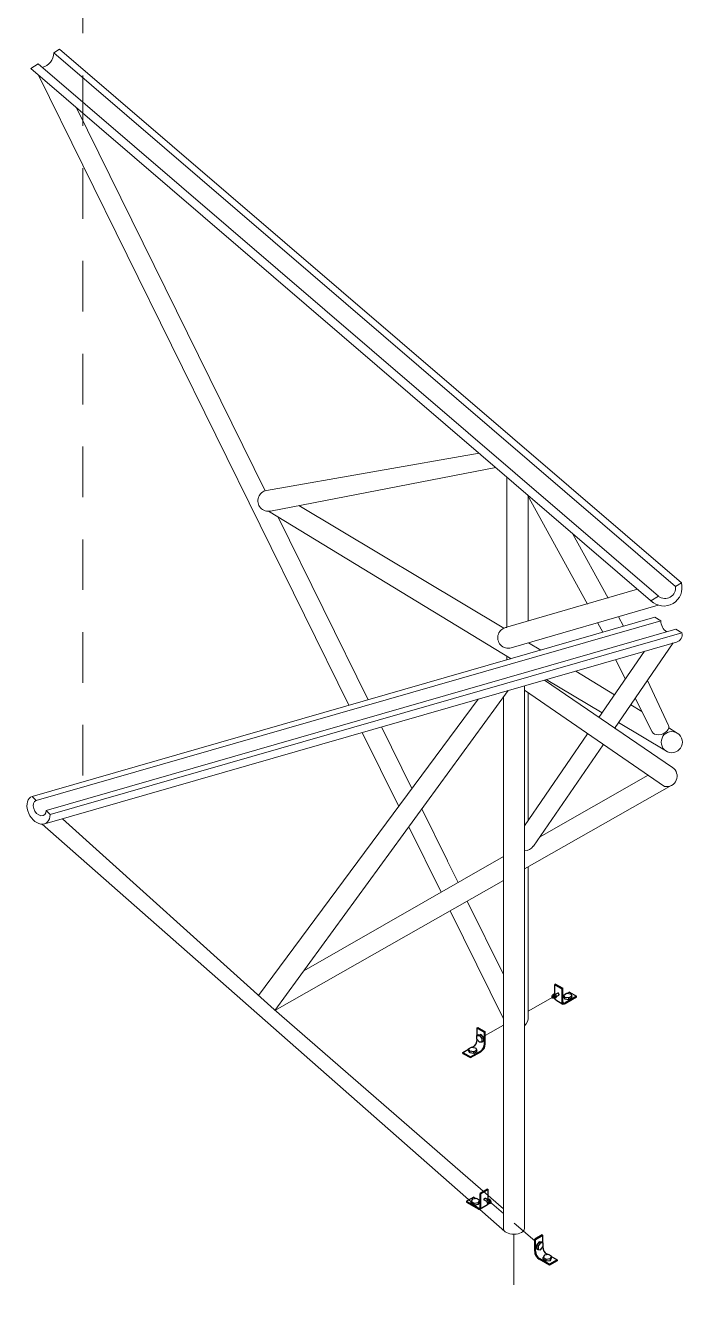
# Model space of a CAD drawing. Header units: millimetres. Extents: x 3.1 to 23.9, y 2.6 to 13.
# Drawn here: x 20.501 to 22.058, y 7.098 to 10.136 of the extents above; entities that cross this region are included whole.
import ezdxf

# ---------------------------------------------------------------- set-up
doc = ezdxf.new("R2010")
doc.units = ezdxf.units.MM
doc.linetypes.add('ACAD_ISO02W100', pattern=[15, 12, -3])
doc.layers.add('0.2', color=6, linetype='Continuous', lineweight=15)
doc.layers.add('0.3', color=4, linetype='Continuous', lineweight=20)

msp = doc.modelspace()

# ---------------------------------------------------------------- linework, layer by layer
at = {"layer": '0.2', "linetype": 'ACAD_ISO02W100', "ltscale": 0.01}
for p, q in [((20.637, 12.6585), (20.637, 8.3437)), ((21.6587, 7.2714), (21.6587, 3.4747))]:
    msp.add_line(p, q, dxfattribs=at)
at = {"layer": '0.2'}
for p, q in [((20.5681, 10.0717), (20.5812, 10.0807)), ((20.5681, 10.0717), (22.0416, 8.807)), ((20.5812, 10.0807), (22.0556, 8.8153)), ((20.5139, 10.0344), (20.5307, 10.046)), ((20.5139, 10.0344), (21.9879, 8.7692)), ((20.5307, 10.046), (22.0016, 8.7835)), ((20.5317, 10.0191), (21.2676, 8.5251)), ((21.069, 9.0337), (20.6217, 9.9418)), ((21.5762, 9.1226), (21.0724, 9.0345)), ((21.0818, 8.9857), (21.6159, 9.0885)), ((21.6422, 9.0659), (21.6422, 8.71)), ((21.69, 9.0249), (21.8328, 8.7648)), ((21.6351, 8.708), (21.1485, 8.9985)), ((21.6922, 8.7248), (21.6922, 9.023)), ((21.0766, 8.9852), (21.652, 8.6357)), ((21.3131, 8.5382), (21.0999, 8.971)), ((21.8819, 8.7793), (21.7979, 8.9323)), ((22.0556, 8.8153), (22.0416, 8.807)), ((21.9519, 8.8001), (21.6391, 8.7094)), ((22.0016, 8.7835), (21.9836, 8.7729)), ((21.6521, 8.6615), (22.001, 8.7625)), ((21.9186, 8.7124), (21.9065, 8.7345)), ((21.8574, 8.7199), (21.8693, 8.6983)), ((21.7222, 8.6559), (21.6931, 8.6734)), ((21.6422, 8.6417), (21.6422, 8.6329)), ((21.8995, 8.6335), (21.9229, 8.5874)), ((21.8973, 8.5501), (21.8052, 8.6064)), ((21.7352, 8.5862), (21.8677, 8.5071)), ((22.0255, 8.4772), (21.9752, 8.5841)), ((21.6922, 8.252), (21.6922, 8.5549)), ((21.9461, 8.5417), (21.9863, 8.4624)), ((21.9619, 8.5106), (21.9357, 8.5266)), ((21.9064, 8.4841), (22.0201, 8.4163)), ((21.2992, 8.4608), (21.3855, 8.2856)), ((21.4168, 8.3277), (21.3448, 8.4739)), ((22.046, 8.4592), (22.0257, 8.4715)), ((21.5013, 8.1561), (21.4404, 8.2795)), ((21.4095, 8.237), (21.4859, 8.0818)), ((21.5265, 8.105), (21.5015, 8.1558)), ((21.6922, 7.7878), (21.6922, 8.142)), ((21.6337, 7.8873), (21.5482, 8.061)), ((21.5075, 8.0379), (21.6337, 7.7818)), ((21.7508, 7.8331), (21.6922, 7.7998)), ((21.8074, 7.8354), (21.8074, 7.8334)), ((21.6337, 7.7666), (21.5909, 7.7423)), ((21.5462, 7.3493), (21.5462, 7.3473)), ((21.6006, 7.3489), (21.6337, 7.3202)), ((21.6594, 7.2978), (21.7079, 7.2558))]:
    msp.add_line(p, q, dxfattribs=at)
at = {"layer": '0.2', "lineweight": -3}
for p, q in [((21.7767, 7.8383), (21.7837, 7.8424)), ((21.7837, 7.8424), (21.7934, 7.8409)), ((21.7934, 7.8409), (21.796, 7.8353)), ((21.7767, 7.8343), (21.7767, 7.8383)), ((21.7793, 7.8328), (21.7767, 7.8383)), ((21.7793, 7.8287), (21.7767, 7.8343)), ((21.7793, 7.8287), (21.7793, 7.8328)), ((21.7889, 7.8313), (21.7793, 7.8328)), ((21.7889, 7.8272), (21.7793, 7.8287)), ((21.796, 7.8353), (21.7889, 7.8313)), ((21.7889, 7.8272), (21.7889, 7.8313)), ((21.796, 7.8313), (21.7889, 7.8272)), ((21.796, 7.8313), (21.796, 7.8353)), ((21.5715, 7.7603), (21.5733, 7.7613)), ((21.5715, 7.7426), (21.5715, 7.7603)), ((21.5715, 7.7603), (21.5892, 7.7501)), ((21.5733, 7.7613), (21.5909, 7.7511)), ((21.5909, 7.7511), (21.5892, 7.7501)), ((21.5892, 7.7228), (21.5892, 7.7501)), ((21.5909, 7.7228), (21.5909, 7.7511)), ((21.5742, 7.7442), (21.5707, 7.7421)), ((21.5707, 7.7421), (21.5769, 7.7427)), ((21.5707, 7.734), (21.5707, 7.7421)), ((21.5769, 7.7264), (21.5707, 7.734)), ((21.5742, 7.7442), (21.5804, 7.7447)), ((21.5804, 7.7447), (21.5769, 7.7427)), ((21.5769, 7.7427), (21.583, 7.7351)), ((21.583, 7.7269), (21.5769, 7.7264)), ((21.5804, 7.7447), (21.5865, 7.7371)), ((21.5865, 7.7371), (21.583, 7.7351)), ((21.583, 7.7351), (21.583, 7.7269)), ((21.5865, 7.7289), (21.583, 7.7269)), ((21.5865, 7.7371), (21.5865, 7.7289)), ((21.5379, 7.7021), (21.5512, 7.7098)), ((21.5379, 7.7001), (21.5379, 7.7021)), ((21.5379, 7.7021), (21.5556, 7.6919)), ((21.5379, 7.7001), (21.5556, 7.6899)), ((21.5512, 7.7107), (21.5583, 7.7147)), ((21.5512, 7.7066), (21.5512, 7.7107)), ((21.5538, 7.7051), (21.5512, 7.7107)), ((21.5538, 7.701), (21.5512, 7.7066)), ((21.5538, 7.701), (21.5538, 7.7051)), ((21.5634, 7.7036), (21.5538, 7.7051)), ((21.5634, 7.6995), (21.5538, 7.701)), ((21.5556, 7.6919), (21.5792, 7.7055)), ((21.5556, 7.6899), (21.5799, 7.7038)), ((21.5556, 7.6919), (21.5556, 7.6899)), ((21.5583, 7.7147), (21.5679, 7.7132)), ((21.5595, 7.7145), (21.5615, 7.7157)), ((21.5705, 7.7077), (21.5634, 7.7036)), ((21.5634, 7.6995), (21.5634, 7.7036)), ((21.5705, 7.7036), (21.5634, 7.6995)), ((21.5679, 7.7132), (21.5705, 7.7077)), ((21.5705, 7.7036), (21.5705, 7.7077)), ((21.5602, 7.3548), (21.5576, 7.3492)), ((21.5699, 7.3563), (21.5602, 7.3548)), ((21.5769, 7.3522), (21.5699, 7.3563)), ((21.5576, 7.3452), (21.5576, 7.3492)), ((21.5576, 7.3492), (21.5647, 7.3452)), ((21.5576, 7.3452), (21.5647, 7.3411)), ((21.5647, 7.3452), (21.5744, 7.3467)), ((21.5647, 7.3411), (21.5647, 7.3452)), ((21.5647, 7.3411), (21.5744, 7.3426)), ((21.5744, 7.3467), (21.5769, 7.3522)), ((21.5744, 7.3426), (21.5769, 7.3482)), ((21.5744, 7.3426), (21.5744, 7.3467)), ((21.5769, 7.3482), (21.5769, 7.3522)), ((21.7256, 7.2697), (21.7079, 7.2595)), ((21.7273, 7.2686), (21.7097, 7.2584)), ((21.7256, 7.2697), (21.7273, 7.2686)), ((21.7273, 7.2509), (21.7273, 7.2686)), ((21.7079, 7.2595), (21.7097, 7.2584)), ((21.7079, 7.2312), (21.7079, 7.2595)), ((21.7097, 7.2312), (21.7097, 7.2584)), ((21.7185, 7.2531), (21.7123, 7.2455)), ((21.7123, 7.2455), (21.7158, 7.2434)), ((21.7123, 7.2455), (21.7123, 7.2373)), ((21.7123, 7.2373), (21.7158, 7.2353)), ((21.722, 7.251), (21.7158, 7.2434)), ((21.7158, 7.2434), (21.7158, 7.2353)), ((21.7158, 7.2353), (21.722, 7.2347)), ((21.7185, 7.2531), (21.722, 7.251)), ((21.7246, 7.2525), (21.7185, 7.2531)), ((21.7281, 7.2505), (21.722, 7.251)), ((21.722, 7.2347), (21.7281, 7.2423)), ((21.7246, 7.2525), (21.7281, 7.2505)), ((21.7281, 7.2423), (21.7281, 7.2505)), ((21.7432, 7.1982), (21.7189, 7.2121)), ((21.7432, 7.2003), (21.7197, 7.2139)), ((21.7309, 7.2216), (21.7283, 7.216)), ((21.7283, 7.212), (21.7283, 7.216)), ((21.7283, 7.216), (21.7354, 7.2119)), ((21.7283, 7.212), (21.7354, 7.2079)), ((21.7406, 7.2231), (21.7309, 7.2216)), ((21.7354, 7.2119), (21.7451, 7.2134)), ((21.7354, 7.2079), (21.7354, 7.2119)), ((21.7354, 7.2079), (21.7451, 7.2094)), ((21.7394, 7.2229), (21.7373, 7.2241)), ((21.7476, 7.219), (21.7406, 7.2231)), ((21.7609, 7.2105), (21.7432, 7.2003)), ((21.7609, 7.2084), (21.7432, 7.1982)), ((21.7451, 7.2134), (21.7476, 7.219)), ((21.7451, 7.2094), (21.7476, 7.215)), ((21.7451, 7.2094), (21.7451, 7.2134)), ((21.7476, 7.215), (21.7476, 7.219)), ((21.7609, 7.2105), (21.7476, 7.2181)), ((21.7609, 7.2105), (21.7609, 7.2084)), ((21.7432, 7.2003), (21.7432, 7.1982))]:
    msp.add_line(p, q, dxfattribs=at)
for points in [[(21.7539, 7.8404), (21.7505, 7.8384)], [(21.7573, 7.8392), (21.7538, 7.8372)], [(21.7539, 7.8404), (21.7573, 7.8392)], [(21.7575, 7.8642), (21.7558, 7.8632)], [(21.7558, 7.8632), (21.773, 7.8533)], [(21.7558, 7.8397), (21.7558, 7.8632)], [(21.7609, 7.8421), (21.7564, 7.8395)], [(21.7573, 7.8392), (21.7595, 7.8349)], [(21.7575, 7.8642), (21.7747, 7.8543)], [(21.7624, 7.843), (21.7609, 7.8421)], [(21.7651, 7.8382), (21.7651, 7.8382), (21.7651, 7.8383), (21.7651, 7.8383), (21.7651, 7.8383), (21.7652, 7.8383), (21.7652, 7.8383), (21.7652, 7.8383), (21.7652, 7.8383), (21.7652, 7.8384), (21.7653, 7.8384), (21.7653, 7.8384), (21.7653, 7.8384), (21.7653, 7.8384), (21.7653, 7.8384), (21.7653, 7.8385), (21.7653, 7.8385), (21.7654, 7.8385), (21.7654, 7.8385), (21.7654, 7.8386), (21.7654, 7.8386), (21.7655, 7.8386), (21.7655, 7.8387), (21.7655, 7.8387), (21.7655, 7.8388), (21.7655, 7.8388), (21.7655, 7.8388), (21.7655, 7.8389), (21.7656, 7.8389), (21.7656, 7.839), (21.7656, 7.839), (21.7656, 7.8391), (21.7656, 7.8391), (21.7656, 7.8392), (21.7656, 7.8392), (21.7656, 7.8393), (21.7656, 7.8393), (21.7656, 7.8394), (21.7656, 7.8394), (21.7656, 7.8395), (21.7656, 7.8395), (21.7656, 7.8396), (21.7656, 7.8397), (21.7656, 7.8397), (21.7656, 7.8398), (21.7656, 7.8398), (21.7656, 7.8399), (21.7656, 7.84), (21.7656, 7.84), (21.7656, 7.8401), (21.7655, 7.8402), (21.7655, 7.8403), (21.7655, 7.8404), (21.7654, 7.8405), (21.7654, 7.8407), (21.7653, 7.8408), (21.7653, 7.8409), (21.7652, 7.841), (21.7652, 7.8412), (21.7651, 7.8413), (21.7651, 7.8414), (21.765, 7.8415), (21.7649, 7.8416), (21.7648, 7.8417), (21.7648, 7.8418), (21.7647, 7.8419), (21.7646, 7.842), (21.7646, 7.8421), (21.7645, 7.8422), (21.7644, 7.8423), (21.7643, 7.8424), (21.7642, 7.8424), (21.7641, 7.8425), (21.7641, 7.8426), (21.764, 7.8426), (21.764, 7.8426), (21.7639, 7.8427), (21.7639, 7.8427), (21.7638, 7.8427), (21.7638, 7.8428), (21.7637, 7.8428), (21.7637, 7.8428), (21.7636, 7.8428), (21.7636, 7.8429), (21.7635, 7.8429), (21.7635, 7.8429), (21.7634, 7.8429), (21.7634, 7.843), (21.7633, 7.843), (21.7633, 7.843), (21.7632, 7.843), (21.7632, 7.843), (21.7632, 7.843), (21.7631, 7.843), (21.7631, 7.8431), (21.763, 7.8431), (21.763, 7.8431), (21.7629, 7.8431), (21.7629, 7.8431), (21.7629, 7.8431), (21.7629, 7.8431), (21.7629, 7.8431), (21.7628, 7.8431), (21.7628, 7.8431), (21.7628, 7.8431), (21.7628, 7.8431), (21.7627, 7.8431), (21.7627, 7.8431), (21.7627, 7.8431), (21.7627, 7.8431), (21.7627, 7.8431), (21.7626, 7.8431), (21.7626, 7.8431), (21.7626, 7.843), (21.7626, 7.843), (21.7626, 7.843), (21.7625, 7.843), (21.7625, 7.843), (21.7625, 7.843), (21.7625, 7.843), (21.7625, 7.843), (21.7624, 7.843), (21.7624, 7.843), (21.7624, 7.843), (21.7624, 7.843), (21.7624, 7.843)], [(21.773, 7.8533), (21.7747, 7.8543)], [(21.773, 7.8215), (21.773, 7.8533)], [(21.7747, 7.8225), (21.7747, 7.8543)], [(21.7902, 7.8454), (21.7848, 7.8423)], [(21.7902, 7.8454), (21.8074, 7.8354)], [(21.7494, 7.8355), (21.7505, 7.8384)], [(21.7514, 7.8366), (21.7495, 7.8355)], [(21.7505, 7.8384), (21.7538, 7.8372)], [(21.7541, 7.8319), (21.7541, 7.8319), (21.7541, 7.8319), (21.7542, 7.8319), (21.7542, 7.8319), (21.7542, 7.832), (21.7542, 7.832), (21.7542, 7.832), (21.7543, 7.832), (21.7543, 7.832), (21.7543, 7.832), (21.7543, 7.8321), (21.7543, 7.8321), (21.7543, 7.8321), (21.7543, 7.8321), (21.7544, 7.8321), (21.7544, 7.8321), (21.7544, 7.8322), (21.7544, 7.8322), (21.7544, 7.8322), (21.7545, 7.8323), (21.7545, 7.8323), (21.7545, 7.8323), (21.7545, 7.8324), (21.7545, 7.8324), (21.7545, 7.8325), (21.7546, 7.8325), (21.7546, 7.8325), (21.7546, 7.8326), (21.7546, 7.8326), (21.7546, 7.8327), (21.7546, 7.8327), (21.7546, 7.8328), (21.7546, 7.8328), (21.7546, 7.8329), (21.7546, 7.8329), (21.7546, 7.833), (21.7547, 7.833), (21.7547, 7.8331), (21.7547, 7.8331), (21.7547, 7.8332), (21.7546, 7.8333), (21.7546, 7.8333), (21.7546, 7.8334), (21.7546, 7.8334), (21.7546, 7.8335), (21.7546, 7.8336), (21.7546, 7.8336), (21.7546, 7.8337), (21.7546, 7.8338), (21.7546, 7.8338), (21.7545, 7.8339), (21.7545, 7.8341), (21.7545, 7.8342), (21.7544, 7.8343), (21.7544, 7.8345), (21.7543, 7.8346), (21.7543, 7.8347), (21.7542, 7.8348), (21.7541, 7.8349), (21.7541, 7.8351), (21.754, 7.8352), (21.7539, 7.8353), (21.7539, 7.8354), (21.7538, 7.8355), (21.7537, 7.8356), (21.7537, 7.8357), (21.7536, 7.8358), (21.7535, 7.8358), (21.7534, 7.8359), (21.7533, 7.836), (21.7532, 7.8361), (21.7531, 7.8362), (21.7531, 7.8362), (21.7531, 7.8363), (21.753, 7.8363), (21.753, 7.8363), (21.7529, 7.8364), (21.7529, 7.8364), (21.7528, 7.8364), (21.7528, 7.8364), (21.7527, 7.8365), (21.7527, 7.8365), (21.7526, 7.8365), (21.7526, 7.8366), (21.7525, 7.8366), (21.7525, 7.8366), (21.7524, 7.8366), (21.7524, 7.8366), (21.7523, 7.8367), (21.7523, 7.8367), (21.7522, 7.8367), (21.7522, 7.8367), (21.7521, 7.8367), (21.7521, 7.8367), (21.752, 7.8367), (21.752, 7.8367), (21.752, 7.8367), (21.7519, 7.8367), (21.7519, 7.8367), (21.7519, 7.8367), (21.7519, 7.8367), (21.7519, 7.8367), (21.7518, 7.8367), (21.7518, 7.8367), (21.7518, 7.8367), (21.7518, 7.8367), (21.7517, 7.8367), (21.7517, 7.8367), (21.7517, 7.8367), (21.7517, 7.8367), (21.7517, 7.8367), (21.7516, 7.8367), (21.7516, 7.8367), (21.7516, 7.8367), (21.7516, 7.8367), (21.7516, 7.8367), (21.7515, 7.8367), (21.7515, 7.8367), (21.7515, 7.8367), (21.7515, 7.8367), (21.7515, 7.8367), (21.7515, 7.8367), (21.7514, 7.8366), (21.7514, 7.8366), (21.7514, 7.8366), (21.7514, 7.8366), (21.7514, 7.8366), (21.7514, 7.8366)], [(21.755, 7.8298), (21.7521, 7.8308)], [(21.7541, 7.8319), (21.7524, 7.8309)], [(21.7538, 7.8372), (21.7561, 7.8329)], [(21.7561, 7.8329), (21.755, 7.8298)], [(21.7584, 7.8318), (21.755, 7.8298)], [(21.7579, 7.8269), (21.7578, 7.827), (21.7577, 7.827), (21.7577, 7.8271), (21.7576, 7.8271), (21.7576, 7.8271), (21.7575, 7.8272), (21.7574, 7.8272), (21.7574, 7.8273), (21.7573, 7.8273), (21.7573, 7.8274), (21.7572, 7.8274), (21.7572, 7.8275), (21.7571, 7.8275), (21.7571, 7.8276), (21.757, 7.8276), (21.757, 7.8277), (21.7569, 7.8278), (21.7569, 7.8278), (21.7568, 7.8279), (21.7568, 7.8279), (21.7567, 7.828), (21.7567, 7.8281), (21.7566, 7.8281), (21.7566, 7.8282), (21.7566, 7.8283), (21.7565, 7.8283), (21.7565, 7.8284), (21.7565, 7.8285), (21.7564, 7.8286), (21.7563, 7.8288), (21.7563, 7.8289), (21.7562, 7.8291), (21.7562, 7.8292), (21.7561, 7.8294), (21.7561, 7.8295), (21.756, 7.8297), (21.756, 7.8299), (21.756, 7.83), (21.7559, 7.8302), (21.7559, 7.8303)], [(21.7595, 7.8349), (21.7561, 7.8329)], [(21.7579, 7.8269), (21.775, 7.817)], [(21.7579, 7.8269), (21.7579, 7.8269)], [(21.7595, 7.8349), (21.7584, 7.8318)], [(21.7595, 7.835), (21.7651, 7.8382)], [(21.775, 7.817), (21.775, 7.8171), (21.7749, 7.8171), (21.7748, 7.8172), (21.7748, 7.8172), (21.7747, 7.8172), (21.7747, 7.8173), (21.7746, 7.8173), (21.7745, 7.8174), (21.7745, 7.8174), (21.7744, 7.8175), (21.7744, 7.8175), (21.7743, 7.8176), (21.7743, 7.8176), (21.7742, 7.8177), (21.7742, 7.8177), (21.7741, 7.8178), (21.7741, 7.8179), (21.774, 7.8179), (21.774, 7.818), (21.7739, 7.818), (21.7739, 7.8181), (21.7738, 7.8182), (21.7738, 7.8182), (21.7738, 7.8183), (21.7737, 7.8184), (21.7737, 7.8184), (21.7737, 7.8185), (21.7736, 7.8186), (21.7735, 7.8187), (21.7735, 7.8189), (21.7734, 7.819), (21.7734, 7.8192), (21.7733, 7.8193), (21.7733, 7.8195), (21.7732, 7.8196), (21.7732, 7.8198), (21.7731, 7.82), (21.7731, 7.8201), (21.7731, 7.8203), (21.7731, 7.8205), (21.773, 7.8206), (21.773, 7.8208), (21.773, 7.821), (21.773, 7.8212), (21.773, 7.8213), (21.773, 7.8215)], [(21.7767, 7.8375), (21.7747, 7.8364)], [(21.7747, 7.8225), (21.7747, 7.8224), (21.7747, 7.8222), (21.7747, 7.8221), (21.7747, 7.822), (21.7748, 7.8218), (21.7748, 7.8217), (21.7748, 7.8216), (21.7748, 7.8215), (21.7748, 7.8213), (21.7749, 7.8212), (21.7749, 7.8211), (21.7749, 7.821), (21.775, 7.8209), (21.775, 7.8207), (21.775, 7.8206), (21.7751, 7.8205), (21.7751, 7.8204), (21.7752, 7.8203), (21.7752, 7.8202), (21.7752, 7.8202), (21.7753, 7.8201), (21.7753, 7.8201), (21.7753, 7.82), (21.7754, 7.82), (21.7754, 7.8199), (21.7754, 7.8199), (21.7755, 7.8199), (21.7755, 7.8198), (21.7755, 7.8198), (21.7756, 7.8197), (21.7756, 7.8197), (21.7756, 7.8196), (21.7757, 7.8196), (21.7757, 7.8196), (21.7758, 7.8195), (21.7758, 7.8195), (21.7758, 7.8194), (21.7759, 7.8194), (21.7759, 7.8194), (21.776, 7.8193), (21.776, 7.8193), (21.776, 7.8193), (21.7761, 7.8192), (21.7761, 7.8192), (21.7762, 7.8192), (21.7762, 7.8192)], [(21.7799, 7.8175), (21.7797, 7.8174), (21.7796, 7.8174), (21.7794, 7.8173), (21.7793, 7.8172), (21.7791, 7.8171), (21.7789, 7.8171), (21.7788, 7.817), (21.7786, 7.8169), (21.7785, 7.8169), (21.7783, 7.8168), (21.7781, 7.8168), (21.778, 7.8167), (21.7778, 7.8167), (21.7777, 7.8167), (21.7775, 7.8166), (21.7773, 7.8166), (21.7772, 7.8166), (21.777, 7.8166), (21.777, 7.8166), (21.7769, 7.8166), (21.7768, 7.8166), (21.7767, 7.8166), (21.7766, 7.8166), (21.7766, 7.8166), (21.7765, 7.8166), (21.7764, 7.8166), (21.7763, 7.8166), (21.7763, 7.8166), (21.7762, 7.8166), (21.7761, 7.8167), (21.776, 7.8167), (21.776, 7.8167), (21.7759, 7.8167), (21.7758, 7.8167), (21.7758, 7.8167), (21.7757, 7.8168), (21.7756, 7.8168), (21.7755, 7.8168), (21.7755, 7.8168), (21.7754, 7.8169), (21.7753, 7.8169), (21.7753, 7.8169), (21.7752, 7.8169), (21.7751, 7.817), (21.7751, 7.817), (21.775, 7.817)], [(21.7762, 7.8192), (21.7763, 7.8191), (21.7763, 7.8191), (21.7764, 7.8191), (21.7764, 7.8191), (21.7765, 7.819), (21.7765, 7.819), (21.7766, 7.819), (21.7766, 7.819), (21.7767, 7.819), (21.7767, 7.8189), (21.7768, 7.8189), (21.7768, 7.8189), (21.7769, 7.8189), (21.7769, 7.8189), (21.777, 7.8189), (21.7771, 7.8189), (21.7771, 7.8188), (21.7772, 7.8188), (21.7772, 7.8188), (21.7773, 7.8188), (21.7773, 7.8188), (21.7774, 7.8188), (21.7775, 7.8188), (21.7775, 7.8188), (21.7776, 7.8188), (21.7776, 7.8188), (21.7777, 7.8188), (21.7777, 7.8188), (21.7779, 7.8188), (21.778, 7.8188), (21.7781, 7.8189), (21.7782, 7.8189), (21.7783, 7.8189), (21.7785, 7.8189), (21.7786, 7.819), (21.7787, 7.819), (21.7788, 7.819), (21.7789, 7.8191), (21.7791, 7.8191), (21.7792, 7.8192), (21.7793, 7.8192), (21.7794, 7.8193), (21.7795, 7.8193), (21.7797, 7.8194), (21.7798, 7.8195), (21.7799, 7.8195)], [(21.8074, 7.8354), (21.7799, 7.8195)], [(21.8074, 7.8334), (21.7799, 7.8175)], [(21.5634, 7.3592), (21.5462, 7.3493)], [(21.5634, 7.3592), (21.5688, 7.3561)], [(21.5961, 7.3781), (21.5789, 7.3682)], [(21.5789, 7.3364), (21.5789, 7.3682)], [(21.5806, 7.3672), (21.5789, 7.3682)], [(21.5978, 7.3771), (21.5806, 7.3672)], [(21.5806, 7.3354), (21.5806, 7.3672)], [(21.5886, 7.3521), (21.5885, 7.3521), (21.5885, 7.3521), (21.5885, 7.3522), (21.5885, 7.3522), (21.5885, 7.3522), (21.5884, 7.3522), (21.5884, 7.3522), (21.5884, 7.3522), (21.5884, 7.3522), (21.5884, 7.3523), (21.5883, 7.3523), (21.5883, 7.3523), (21.5883, 7.3523), (21.5883, 7.3523), (21.5883, 7.3524), (21.5883, 7.3524), (21.5882, 7.3524), (21.5882, 7.3524), (21.5882, 7.3525), (21.5882, 7.3525), (21.5882, 7.3525), (21.5881, 7.3526), (21.5881, 7.3526), (21.5881, 7.3526), (21.5881, 7.3527), (21.5881, 7.3527), (21.5881, 7.3528), (21.5881, 7.3528), (21.588, 7.3529), (21.588, 7.3529), (21.588, 7.353), (21.588, 7.353), (21.588, 7.3531), (21.588, 7.3531), (21.588, 7.3532), (21.588, 7.3532), (21.588, 7.3533), (21.588, 7.3533), (21.588, 7.3534), (21.588, 7.3534), (21.588, 7.3535), (21.588, 7.3536), (21.588, 7.3536), (21.588, 7.3537), (21.588, 7.3537), (21.588, 7.3538), (21.588, 7.3539), (21.588, 7.3539), (21.5881, 7.354), (21.5881, 7.354), (21.5881, 7.3542), (21.5881, 7.3543), (21.5882, 7.3544), (21.5882, 7.3546), (21.5883, 7.3547), (21.5883, 7.3548), (21.5884, 7.3549), (21.5884, 7.3551), (21.5885, 7.3552), (21.5886, 7.3553), (21.5886, 7.3554), (21.5887, 7.3555), (21.5888, 7.3556), (21.5888, 7.3557), (21.5889, 7.3558), (21.589, 7.3559), (21.5891, 7.356), (21.5891, 7.3561), (21.5892, 7.3562), (21.5893, 7.3562), (21.5894, 7.3563), (21.5895, 7.3564), (21.5895, 7.3564), (21.5896, 7.3565), (21.5896, 7.3565), (21.5897, 7.3566), (21.5897, 7.3566), (21.5898, 7.3566), (21.5898, 7.3567), (21.5899, 7.3567), (21.5899, 7.3567), (21.59, 7.3567), (21.59, 7.3568), (21.5901, 7.3568), (21.5901, 7.3568), (21.5902, 7.3568), (21.5902, 7.3569), (21.5903, 7.3569), (21.5903, 7.3569), (21.5904, 7.3569), (21.5904, 7.3569), (21.5905, 7.3569), (21.5905, 7.3569), (21.5906, 7.3569), (21.5906, 7.357), (21.5907, 7.357), (21.5907, 7.357), (21.5907, 7.357), (21.5907, 7.357), (21.5907, 7.357), (21.5908, 7.357), (21.5908, 7.357), (21.5908, 7.357), (21.5908, 7.357), (21.5909, 7.357), (21.5909, 7.357), (21.5909, 7.357), (21.5909, 7.357), (21.5909, 7.357), (21.591, 7.3569), (21.591, 7.3569), (21.591, 7.3569), (21.591, 7.3569), (21.591, 7.3569), (21.5911, 7.3569), (21.5911, 7.3569), (21.5911, 7.3569), (21.5911, 7.3569), (21.5911, 7.3569), (21.5911, 7.3569), (21.5912, 7.3569), (21.5912, 7.3569), (21.5912, 7.3569), (21.5912, 7.3569), (21.5912, 7.3569)], [(21.5912, 7.3569), (21.5928, 7.356)], [(21.5928, 7.356), (21.5972, 7.3534)], [(21.5963, 7.3531), (21.5941, 7.3488)], [(21.5961, 7.3781), (21.5978, 7.3771)], [(21.5997, 7.3543), (21.5963, 7.3531)], [(21.5963, 7.3531), (21.5998, 7.3511)], [(21.5978, 7.3536), (21.5978, 7.3771)], [(21.5997, 7.3543), (21.6032, 7.3523)], [(21.5462, 7.3493), (21.5737, 7.3334)], [(21.5462, 7.3473), (21.5737, 7.3314)], [(21.5774, 7.333), (21.5773, 7.333), (21.5773, 7.333), (21.5772, 7.333), (21.5772, 7.3329), (21.5771, 7.3329), (21.5771, 7.3329), (21.577, 7.3329), (21.577, 7.3329), (21.5769, 7.3328), (21.5769, 7.3328), (21.5768, 7.3328), (21.5768, 7.3328), (21.5767, 7.3328), (21.5767, 7.3328), (21.5766, 7.3328), (21.5766, 7.3327), (21.5765, 7.3327), (21.5764, 7.3327), (21.5764, 7.3327), (21.5763, 7.3327), (21.5763, 7.3327), (21.5762, 7.3327), (21.5762, 7.3327), (21.5761, 7.3327), (21.576, 7.3327), (21.576, 7.3327), (21.5759, 7.3327), (21.5759, 7.3327), (21.5758, 7.3327), (21.5756, 7.3327), (21.5755, 7.3327), (21.5754, 7.3328), (21.5753, 7.3328), (21.5752, 7.3328), (21.575, 7.3329), (21.5749, 7.3329), (21.5748, 7.3329), (21.5747, 7.333), (21.5746, 7.333), (21.5744, 7.3331), (21.5743, 7.3331), (21.5742, 7.3332), (21.5741, 7.3332), (21.574, 7.3333), (21.5738, 7.3333), (21.5737, 7.3334)], [(21.5737, 7.3314), (21.5739, 7.3313), (21.574, 7.3313), (21.5742, 7.3312), (21.5744, 7.3311), (21.5745, 7.331), (21.5747, 7.331), (21.5748, 7.3309), (21.575, 7.3308), (21.5751, 7.3308), (21.5753, 7.3307), (21.5755, 7.3307), (21.5756, 7.3306), (21.5758, 7.3306), (21.5759, 7.3306), (21.5761, 7.3305), (21.5763, 7.3305), (21.5764, 7.3305), (21.5766, 7.3305), (21.5767, 7.3305), (21.5767, 7.3305), (21.5768, 7.3305), (21.5769, 7.3305), (21.577, 7.3305), (21.5771, 7.3305), (21.5771, 7.3305), (21.5772, 7.3305), (21.5773, 7.3305), (21.5774, 7.3305), (21.5774, 7.3305), (21.5775, 7.3305), (21.5776, 7.3306), (21.5776, 7.3306), (21.5777, 7.3306), (21.5778, 7.3306), (21.5779, 7.3306), (21.5779, 7.3306), (21.578, 7.3307), (21.5781, 7.3307), (21.5781, 7.3307), (21.5782, 7.3307), (21.5783, 7.3308), (21.5783, 7.3308), (21.5784, 7.3308), (21.5785, 7.3309), (21.5785, 7.3309), (21.5786, 7.3309)], [(21.5769, 7.3514), (21.5789, 7.3503)], [(21.5789, 7.3364), (21.5789, 7.3363), (21.5789, 7.3361), (21.5789, 7.336), (21.5789, 7.3359), (21.5789, 7.3357), (21.5789, 7.3356), (21.5788, 7.3355), (21.5788, 7.3354), (21.5788, 7.3352), (21.5788, 7.3351), (21.5787, 7.335), (21.5787, 7.3349), (21.5787, 7.3347), (21.5786, 7.3346), (21.5786, 7.3345), (21.5785, 7.3344), (21.5785, 7.3343), (21.5784, 7.3342), (21.5784, 7.3341), (21.5784, 7.3341), (21.5784, 7.334), (21.5783, 7.334), (21.5783, 7.3339), (21.5783, 7.3339), (21.5782, 7.3338), (21.5782, 7.3338), (21.5782, 7.3337), (21.5781, 7.3337), (21.5781, 7.3337), (21.5781, 7.3336), (21.578, 7.3336), (21.578, 7.3335), (21.5779, 7.3335), (21.5779, 7.3334), (21.5779, 7.3334), (21.5778, 7.3334), (21.5778, 7.3333), (21.5777, 7.3333), (21.5777, 7.3333), (21.5777, 7.3332), (21.5776, 7.3332), (21.5776, 7.3332), (21.5775, 7.3331), (21.5775, 7.3331), (21.5774, 7.3331), (21.5774, 7.333)], [(21.5958, 7.3408), (21.5786, 7.3309)], [(21.5786, 7.3309), (21.5787, 7.331), (21.5787, 7.331), (21.5788, 7.3311), (21.5788, 7.3311), (21.5789, 7.3311), (21.579, 7.3312), (21.579, 7.3312), (21.5791, 7.3313), (21.5791, 7.3313), (21.5792, 7.3314), (21.5792, 7.3314), (21.5793, 7.3315), (21.5793, 7.3315), (21.5794, 7.3316), (21.5794, 7.3316), (21.5795, 7.3317), (21.5795, 7.3318), (21.5796, 7.3318), (21.5796, 7.3319), (21.5797, 7.3319), (21.5797, 7.332), (21.5798, 7.3321), (21.5798, 7.3321), (21.5799, 7.3322), (21.5799, 7.3323), (21.5799, 7.3323), (21.58, 7.3324), (21.58, 7.3325), (21.5801, 7.3326), (21.5801, 7.3327), (21.5802, 7.3329), (21.5803, 7.3331), (21.5803, 7.3332), (21.5804, 7.3334), (21.5804, 7.3335), (21.5804, 7.3337), (21.5805, 7.3338), (21.5805, 7.334), (21.5805, 7.3342), (21.5806, 7.3344), (21.5806, 7.3345), (21.5806, 7.3347), (21.5806, 7.3349), (21.5806, 7.335), (21.5806, 7.3352), (21.5806, 7.3354)], [(21.5941, 7.3489), (21.5886, 7.3521)], [(21.5941, 7.3488), (21.5952, 7.3457)], [(21.5941, 7.3488), (21.5975, 7.3468)], [(21.5952, 7.3457), (21.5986, 7.3437)], [(21.5957, 7.3408), (21.5958, 7.3408)], [(21.5958, 7.3408), (21.5958, 7.3409), (21.5959, 7.3409), (21.5959, 7.341), (21.596, 7.341), (21.5961, 7.341), (21.5961, 7.3411), (21.5962, 7.3411), (21.5962, 7.3412), (21.5963, 7.3412), (21.5963, 7.3413), (21.5964, 7.3413), (21.5965, 7.3414), (21.5965, 7.3414), (21.5966, 7.3415), (21.5966, 7.3415), (21.5967, 7.3416), (21.5967, 7.3417), (21.5968, 7.3417), (21.5968, 7.3418), (21.5968, 7.3418), (21.5969, 7.3419), (21.5969, 7.342), (21.597, 7.342), (21.597, 7.3421), (21.597, 7.3422), (21.5971, 7.3422), (21.5971, 7.3423), (21.5972, 7.3424), (21.5972, 7.3425), (21.5973, 7.3427), (21.5974, 7.3428), (21.5974, 7.343), (21.5975, 7.3431), (21.5975, 7.3433), (21.5976, 7.3434), (21.5976, 7.3436), (21.5976, 7.3438), (21.5977, 7.3439), (21.5977, 7.3441), (21.5977, 7.3442)], [(21.5998, 7.3511), (21.5975, 7.3468)], [(21.5975, 7.3468), (21.5986, 7.3437)], [(21.5986, 7.3437), (21.6015, 7.3447)], [(21.5995, 7.3458), (21.5995, 7.3458), (21.5995, 7.3458), (21.5995, 7.3458), (21.5994, 7.3458), (21.5994, 7.3459), (21.5994, 7.3459), (21.5994, 7.3459), (21.5994, 7.3459), (21.5993, 7.3459), (21.5993, 7.3459), (21.5993, 7.3459), (21.5993, 7.346), (21.5993, 7.346), (21.5993, 7.346), (21.5993, 7.346), (21.5992, 7.346), (21.5992, 7.3461), (21.5992, 7.3461), (21.5992, 7.3461), (21.5992, 7.3462), (21.5991, 7.3462), (21.5991, 7.3462), (21.5991, 7.3463), (21.5991, 7.3463), (21.5991, 7.3463), (21.5991, 7.3464), (21.599, 7.3464), (21.599, 7.3465), (21.599, 7.3465), (21.599, 7.3466), (21.599, 7.3466), (21.599, 7.3467), (21.599, 7.3467), (21.599, 7.3468), (21.599, 7.3468), (21.599, 7.3469), (21.599, 7.3469), (21.599, 7.347), (21.599, 7.347), (21.599, 7.3471), (21.599, 7.3472), (21.599, 7.3472), (21.599, 7.3473), (21.599, 7.3473), (21.599, 7.3474), (21.599, 7.3475), (21.599, 7.3475), (21.599, 7.3476), (21.599, 7.3476), (21.599, 7.3477), (21.5991, 7.3478), (21.5991, 7.348), (21.5992, 7.3481), (21.5992, 7.3482), (21.5992, 7.3483), (21.5993, 7.3485), (21.5994, 7.3486), (21.5994, 7.3487), (21.5995, 7.3488), (21.5995, 7.3489), (21.5996, 7.3491), (21.5997, 7.3492), (21.5997, 7.3493), (21.5998, 7.3494), (21.5999, 7.3495), (21.6, 7.3496), (21.6, 7.3496), (21.6001, 7.3497), (21.6002, 7.3498), (21.6003, 7.3499), (21.6004, 7.35), (21.6005, 7.3501), (21.6005, 7.3501), (21.6006, 7.3501), (21.6006, 7.3502), (21.6007, 7.3502), (21.6007, 7.3502), (21.6008, 7.3503), (21.6008, 7.3503), (21.6009, 7.3503), (21.6009, 7.3504), (21.601, 7.3504), (21.601, 7.3504), (21.6011, 7.3504), (21.6011, 7.3505), (21.6012, 7.3505), (21.6012, 7.3505), (21.6012, 7.3505), (21.6013, 7.3505), (21.6013, 7.3506), (21.6014, 7.3506), (21.6014, 7.3506), (21.6015, 7.3506), (21.6015, 7.3506), (21.6016, 7.3506), (21.6016, 7.3506), (21.6017, 7.3506), (21.6017, 7.3506), (21.6017, 7.3506), (21.6017, 7.3506), (21.6017, 7.3506), (21.6018, 7.3506), (21.6018, 7.3506), (21.6018, 7.3506), (21.6018, 7.3506), (21.6019, 7.3506), (21.6019, 7.3506), (21.6019, 7.3506), (21.6019, 7.3506), (21.6019, 7.3506), (21.602, 7.3506), (21.602, 7.3506), (21.602, 7.3506), (21.602, 7.3506), (21.602, 7.3506), (21.6021, 7.3506), (21.6021, 7.3506), (21.6021, 7.3506), (21.6021, 7.3506), (21.6021, 7.3506), (21.6021, 7.3506), (21.6022, 7.3505), (21.6022, 7.3505), (21.6022, 7.3505), (21.6022, 7.3505), (21.6022, 7.3505), (21.6022, 7.3505), (21.6023, 7.3505)], [(21.5995, 7.3458), (21.6013, 7.3448)], [(21.6032, 7.3523), (21.5998, 7.3511)], [(21.6022, 7.3505), (21.6041, 7.3494)], [(21.6042, 7.3494), (21.6032, 7.3523)]]:
    msp.add_lwpolyline(points, dxfattribs=at)
for points in [[(21.7492, 7.8353), (21.7493, 7.8353), (21.7493, 7.8353), (21.7493, 7.8353), (21.7493, 7.8354), (21.7493, 7.8354), (21.7493, 7.8354), (21.7493, 7.8354), (21.7493, 7.8354), (21.7494, 7.8354), (21.7494, 7.8354), (21.7494, 7.8354), (21.7494, 7.8355), (21.7494, 7.8355), (21.7494, 7.8355), (21.7494, 7.8355), (21.7495, 7.8355), (21.7495, 7.8355), (21.7495, 7.8355), (21.7495, 7.8355), (21.7495, 7.8355), (21.7495, 7.8356), (21.7496, 7.8356), (21.7496, 7.8356), (21.7496, 7.8356), (21.7496, 7.8356), (21.7496, 7.8356), (21.7496, 7.8356), (21.7497, 7.8356), (21.7497, 7.8356), (21.7497, 7.8356), (21.7497, 7.8356), (21.7497, 7.8356), (21.7498, 7.8356), (21.7498, 7.8356), (21.7498, 7.8356), (21.7498, 7.8357), (21.7498, 7.8357), (21.7499, 7.8357), (21.7499, 7.8357), (21.7499, 7.8357), (21.7499, 7.8357), (21.7499, 7.8357), (21.75, 7.8357), (21.75, 7.8357), (21.75, 7.8357), (21.75, 7.8357), (21.7501, 7.8357), (21.7501, 7.8357), (21.7501, 7.8357), (21.7501, 7.8357), (21.7501, 7.8357), (21.7502, 7.8357), (21.7502, 7.8357), (21.7503, 7.8356), (21.7503, 7.8356), (21.7504, 7.8356), (21.7504, 7.8356), (21.7505, 7.8356), (21.7505, 7.8356), (21.7506, 7.8356), (21.7506, 7.8355), (21.7507, 7.8355), (21.7507, 7.8355), (21.7508, 7.8355), (21.7508, 7.8354), (21.7509, 7.8354), (21.7509, 7.8354), (21.751, 7.8354), (21.751, 7.8353), (21.7511, 7.8353), (21.7511, 7.8353), (21.7512, 7.8352), (21.7512, 7.8352), (21.7513, 7.8351), (21.7513, 7.8351), (21.7514, 7.835), (21.7515, 7.835), (21.7516, 7.8349), (21.7517, 7.8348), (21.7517, 7.8347), (21.7518, 7.8346), (21.7519, 7.8345), (21.752, 7.8344), (21.752, 7.8343), (21.7521, 7.8342), (21.7522, 7.8341), (21.7522, 7.834), (21.7523, 7.8339), (21.7524, 7.8338), (21.7524, 7.8336), (21.7525, 7.8335), (21.7525, 7.8334), (21.7526, 7.8333), (21.7526, 7.8331), (21.7527, 7.833), (21.7527, 7.8329), (21.7527, 7.8328), (21.7527, 7.8327), (21.7528, 7.8326), (21.7528, 7.8326), (21.7528, 7.8325), (21.7528, 7.8324), (21.7528, 7.8324), (21.7528, 7.8323), (21.7528, 7.8323), (21.7528, 7.8322), (21.7528, 7.8321), (21.7528, 7.8321), (21.7528, 7.832), (21.7528, 7.832), (21.7528, 7.8319), (21.7528, 7.8319), (21.7528, 7.8318), (21.7528, 7.8318), (21.7528, 7.8317), (21.7528, 7.8317), (21.7528, 7.8316), (21.7528, 7.8316), (21.7527, 7.8315), (21.7527, 7.8315), (21.7527, 7.8314), (21.7527, 7.8314), (21.7527, 7.8314), (21.7527, 7.8313), (21.7527, 7.8313), (21.7526, 7.8312), (21.7526, 7.8312), (21.7526, 7.8312), (21.7526, 7.8311), (21.7526, 7.8311), (21.7525, 7.8311), (21.7525, 7.831), (21.7525, 7.831), (21.7525, 7.831), (21.7525, 7.831), (21.7525, 7.831), (21.7524, 7.831), (21.7524, 7.831), (21.7524, 7.831), (21.7524, 7.8309), (21.7524, 7.8309), (21.7524, 7.8309), (21.7524, 7.8309), (21.7523, 7.8309), (21.7523, 7.8309), (21.7523, 7.8309), (21.7523, 7.8309), (21.7523, 7.8308), (21.7523, 7.8308), (21.7523, 7.8308), (21.7522, 7.8308), (21.7522, 7.8308), (21.7522, 7.8308), (21.7522, 7.8308), (21.7522, 7.8308), (21.7522, 7.8308), (21.7521, 7.8308), (21.7521, 7.8308), (21.7521, 7.8308), (21.7521, 7.8307), (21.7521, 7.8307), (21.752, 7.8307), (21.752, 7.8307), (21.752, 7.8307), (21.752, 7.8307), (21.752, 7.8307), (21.7519, 7.8307), (21.7519, 7.8307), (21.7519, 7.8307), (21.7519, 7.8307), (21.7519, 7.8307), (21.7518, 7.8307), (21.7518, 7.8307), (21.7518, 7.8307), (21.7518, 7.8307), (21.7518, 7.8307), (21.7517, 7.8307), (21.7517, 7.8307), (21.7517, 7.8307), (21.7517, 7.8307), (21.7516, 7.8307), (21.7516, 7.8307), (21.7516, 7.8307), (21.7515, 7.8307), (21.7515, 7.8307), (21.7514, 7.8307), (21.7514, 7.8307), (21.7513, 7.8308), (21.7513, 7.8308), (21.7512, 7.8308), (21.7512, 7.8308), (21.7511, 7.8308), (21.7511, 7.8308), (21.751, 7.8309), (21.751, 7.8309), (21.7509, 7.8309), (21.7509, 7.8309), (21.7508, 7.831), (21.7508, 7.831), (21.7507, 7.831), (21.7507, 7.8311), (21.7507, 7.8311), (21.7506, 7.8311), (21.7506, 7.8312), (21.7505, 7.8312), (21.7505, 7.8313), (21.7504, 7.8313), (21.7503, 7.8314), (21.7502, 7.8315), (21.7501, 7.8316), (21.75, 7.8317), (21.75, 7.8318), (21.7499, 7.8319), (21.7498, 7.832), (21.7497, 7.8321), (21.7497, 7.8322), (21.7496, 7.8323), (21.7495, 7.8324), (21.7495, 7.8325), (21.7494, 7.8326), (21.7493, 7.8327), (21.7493, 7.8329), (21.7492, 7.833), (21.7492, 7.8331), (21.7491, 7.8332), (21.7491, 7.8334), (21.7491, 7.8335), (21.749, 7.8336), (21.749, 7.8337), (21.749, 7.8337), (21.749, 7.8338), (21.749, 7.8339), (21.749, 7.8339), (21.749, 7.834), (21.749, 7.834), (21.749, 7.8341), (21.749, 7.8342), (21.749, 7.8342), (21.749, 7.8343), (21.749, 7.8343), (21.749, 7.8344), (21.749, 7.8344), (21.749, 7.8345), (21.749, 7.8346), (21.749, 7.8346), (21.749, 7.8347), (21.749, 7.8347), (21.749, 7.8348), (21.749, 7.8348), (21.749, 7.8348), (21.749, 7.8349), (21.7491, 7.8349), (21.7491, 7.835), (21.7491, 7.835), (21.7491, 7.8351), (21.7491, 7.8351), (21.7491, 7.8351), (21.7492, 7.8352), (21.7492, 7.8352), (21.7492, 7.8352), (21.7492, 7.8353)], [(21.6044, 7.3492), (21.6044, 7.3492), (21.6043, 7.3492), (21.6043, 7.3492), (21.6043, 7.3493), (21.6043, 7.3493), (21.6043, 7.3493), (21.6043, 7.3493), (21.6043, 7.3493), (21.6043, 7.3493), (21.6042, 7.3493), (21.6042, 7.3493), (21.6042, 7.3494), (21.6042, 7.3494), (21.6042, 7.3494), (21.6042, 7.3494), (21.6042, 7.3494), (21.6041, 7.3494), (21.6041, 7.3494), (21.6041, 7.3494), (21.6041, 7.3494), (21.6041, 7.3494), (21.6041, 7.3495), (21.604, 7.3495), (21.604, 7.3495), (21.604, 7.3495), (21.604, 7.3495), (21.604, 7.3495), (21.604, 7.3495), (21.6039, 7.3495), (21.6039, 7.3495), (21.6039, 7.3495), (21.6039, 7.3495), (21.6039, 7.3495), (21.6038, 7.3495), (21.6038, 7.3495), (21.6038, 7.3495), (21.6038, 7.3495), (21.6038, 7.3495), (21.6037, 7.3496), (21.6037, 7.3496), (21.6037, 7.3496), (21.6037, 7.3496), (21.6037, 7.3496), (21.6036, 7.3496), (21.6036, 7.3496), (21.6036, 7.3496), (21.6036, 7.3496), (21.6035, 7.3496), (21.6035, 7.3496), (21.6035, 7.3496), (21.6035, 7.3496), (21.6034, 7.3495), (21.6034, 7.3495), (21.6033, 7.3495), (21.6033, 7.3495), (21.6032, 7.3495), (21.6032, 7.3495), (21.6031, 7.3495), (21.6031, 7.3495), (21.603, 7.3494), (21.603, 7.3494), (21.6029, 7.3494), (21.6029, 7.3494), (21.6028, 7.3494), (21.6028, 7.3493), (21.6027, 7.3493), (21.6027, 7.3493), (21.6026, 7.3492), (21.6026, 7.3492), (21.6026, 7.3492), (21.6025, 7.3491), (21.6025, 7.3491), (21.6024, 7.3491), (21.6024, 7.349), (21.6023, 7.349), (21.6022, 7.3489), (21.6021, 7.3488), (21.602, 7.3488), (21.602, 7.3487), (21.6019, 7.3486), (21.6018, 7.3485), (21.6017, 7.3484), (21.6017, 7.3483), (21.6016, 7.3482), (21.6015, 7.3481), (21.6014, 7.348), (21.6014, 7.3479), (21.6013, 7.3478), (21.6013, 7.3476), (21.6012, 7.3475), (21.6011, 7.3474), (21.6011, 7.3473), (21.601, 7.3472), (21.601, 7.347), (21.601, 7.3469), (21.6009, 7.3468), (21.6009, 7.3466), (21.6009, 7.3466), (21.6009, 7.3465), (21.6009, 7.3465), (21.6008, 7.3464), (21.6008, 7.3463), (21.6008, 7.3463), (21.6008, 7.3462), (21.6008, 7.3462), (21.6008, 7.3461), (21.6008, 7.346), (21.6008, 7.346), (21.6008, 7.3459), (21.6008, 7.3459), (21.6008, 7.3458), (21.6008, 7.3458), (21.6008, 7.3457), (21.6008, 7.3457), (21.6008, 7.3456), (21.6008, 7.3456), (21.6009, 7.3455), (21.6009, 7.3455), (21.6009, 7.3454), (21.6009, 7.3454), (21.6009, 7.3453), (21.6009, 7.3453), (21.6009, 7.3452), (21.6009, 7.3452), (21.601, 7.3452), (21.601, 7.3451), (21.601, 7.3451), (21.601, 7.3451), (21.601, 7.345), (21.6011, 7.345), (21.6011, 7.345), (21.6011, 7.3449), (21.6011, 7.3449), (21.6011, 7.3449), (21.6011, 7.3449), (21.6012, 7.3449), (21.6012, 7.3449), (21.6012, 7.3449), (21.6012, 7.3448), (21.6012, 7.3448), (21.6012, 7.3448), (21.6012, 7.3448), (21.6013, 7.3448), (21.6013, 7.3448), (21.6013, 7.3448), (21.6013, 7.3448), (21.6013, 7.3448), (21.6013, 7.3447), (21.6013, 7.3447), (21.6014, 7.3447), (21.6014, 7.3447), (21.6014, 7.3447), (21.6014, 7.3447), (21.6014, 7.3447), (21.6014, 7.3447), (21.6015, 7.3447), (21.6015, 7.3447), (21.6015, 7.3447), (21.6015, 7.3446), (21.6015, 7.3446), (21.6016, 7.3446), (21.6016, 7.3446), (21.6016, 7.3446), (21.6016, 7.3446), (21.6016, 7.3446), (21.6016, 7.3446), (21.6017, 7.3446), (21.6017, 7.3446), (21.6017, 7.3446), (21.6017, 7.3446), (21.6018, 7.3446), (21.6018, 7.3446), (21.6018, 7.3446), (21.6018, 7.3446), (21.6018, 7.3446), (21.6019, 7.3446), (21.6019, 7.3446), (21.6019, 7.3446), (21.6019, 7.3446), (21.6019, 7.3446), (21.602, 7.3446), (21.602, 7.3446), (21.602, 7.3446), (21.6021, 7.3446), (21.6021, 7.3446), (21.6022, 7.3446), (21.6022, 7.3446), (21.6023, 7.3446), (21.6023, 7.3447), (21.6024, 7.3447), (21.6024, 7.3447), (21.6025, 7.3447), (21.6025, 7.3447), (21.6026, 7.3448), (21.6026, 7.3448), (21.6027, 7.3448), (21.6027, 7.3448), (21.6028, 7.3449), (21.6028, 7.3449), (21.6029, 7.3449), (21.6029, 7.345), (21.603, 7.345), (21.603, 7.345), (21.6031, 7.3451), (21.6031, 7.3451), (21.6032, 7.3451), (21.6032, 7.3452), (21.6033, 7.3453), (21.6034, 7.3454), (21.6035, 7.3455), (21.6036, 7.3456), (21.6037, 7.3457), (21.6037, 7.3458), (21.6038, 7.3458), (21.6039, 7.3459), (21.6039, 7.346), (21.604, 7.3462), (21.6041, 7.3463), (21.6041, 7.3464), (21.6042, 7.3465), (21.6043, 7.3466), (21.6043, 7.3467), (21.6044, 7.3469), (21.6044, 7.347), (21.6045, 7.3471), (21.6045, 7.3472), (21.6045, 7.3474), (21.6046, 7.3475), (21.6046, 7.3476), (21.6046, 7.3476), (21.6046, 7.3477), (21.6046, 7.3478), (21.6046, 7.3478), (21.6046, 7.3479), (21.6046, 7.3479), (21.6047, 7.348), (21.6047, 7.3481), (21.6047, 7.3481), (21.6047, 7.3482), (21.6047, 7.3482), (21.6047, 7.3483), (21.6047, 7.3483), (21.6047, 7.3484), (21.6046, 7.3484), (21.6046, 7.3485), (21.6046, 7.3485), (21.6046, 7.3486), (21.6046, 7.3486), (21.6046, 7.3487), (21.6046, 7.3487), (21.6046, 7.3488), (21.6046, 7.3488), (21.6045, 7.3489), (21.6045, 7.3489), (21.6045, 7.3489), (21.6045, 7.349), (21.6045, 7.349), (21.6045, 7.3491), (21.6044, 7.3491), (21.6044, 7.3491), (21.6044, 7.3492)]]:
    msp.add_lwpolyline(points, close=True, dxfattribs=at)
at = {"layer": '0.2', "extrusion": (0, 0, -1)}
msp.add_circle((-22.0329, 8.4378), 0.0251, dxfattribs=at)
at = {"layer": '0.2'}
for centre, radius, start, end in [((20.5328, 10.0717), 0.0353, 282.9527, 0), ((21.0766, 9.01), 0.0249, 99.9113, 281.8966), ((22.0139, 8.8038), 0.0433, 225.6091, 15.3809), ((22.0167, 8.8035), 0.0251, 233.0034, 7.9865), ((21.6655, 7.7847), 0.0268, 312.696, 6.7304)]:
    msp.add_arc(centre, radius, start, end, dxfattribs=at)
at = {"layer": '0.2', "extrusion": (0, 0, -1)}
msp.add_arc((-21.6452, 8.6853), 0.0248, 253.8527, 82.9707, dxfattribs=at)
at = {"layer": '0.2', "lineweight": -3}
for centre, radius, start, end in [((21.5515, 7.733), 0.02, 300, 0.0001), ((21.5692, 7.7228), 0.02, 300, 0.0001), ((21.5689, 7.7228), 0.022, 300, 0.0001), ((21.7473, 7.2414), 0.02, 179.9999, 240), ((21.7299, 7.2312), 0.022, 179.9999, 240), ((21.7297, 7.2312), 0.02, 179.9999, 240)]:
    msp.add_arc(centre, radius, start, end, dxfattribs=at)
at = {"layer": '0.2', "extrusion": (0, 0, -1)}
msp.add_ellipse((22.0056, 8.4704), major_axis=(0.0198, 0.0068), ratio=0.681432, start_param=6.134418, end_param=9.330097, dxfattribs=at)
at = {"layer": '0.3'}
for p, q in [((20.5169, 8.3091), (21.993, 8.7338)), ((20.5263, 8.2996), (22.0071, 8.7257)), ((21.993, 8.7338), (22.0071, 8.7257)), ((20.55, 8.2758), (22.0425, 8.7053)), ((20.5594, 8.2663), (22.0566, 8.6971)), ((22.0425, 8.7053), (22.0566, 8.6971)), ((20.547, 8.2444), (22.0439, 8.675)), ((22.0363, 8.6729), (21.8971, 8.4705)), ((21.9683, 8.6533), (21.8601, 8.496)), ((21.6837, 8.5714), (21.6837, 8.1381)), ((22.0345, 8.3777), (21.731, 8.585)), ((21.053, 7.8375), (21.5742, 8.5399)), ((21.6452, 8.5603), (21.0922, 7.8019)), ((21.6337, 8.1096), (21.6337, 8.5446)), ((21.6837, 8.5608), (22.016, 8.3329)), ((21.8334, 8.4572), (21.6837, 8.2397)), ((21.8703, 8.4317), (21.7048, 8.191)), ((21.7196, 8.2127), (21.9769, 8.3597)), ((22.0329, 8.3357), (21.6837, 8.1372)), ((20.5169, 8.3091), (20.5263, 8.2996)), ((20.5498, 8.2759), (20.5594, 8.2663)), ((21.6373, 7.2778), (20.5401, 8.2432)), ((20.5888, 8.2564), (21.0901, 7.8038)), ((21.1607, 7.8958), (21.6341, 8.1665)), ((21.6837, 8.1381), (21.6837, 7.2846)), ((21.6337, 8.1096), (21.0922, 7.8019)), ((21.6337, 7.2846), (21.6337, 8.1096)), ((21.0901, 7.8038), (21.6337, 7.3318))]:
    msp.add_line(p, q, dxfattribs=at)
for centre, radius, start, end in [((22.0393, 8.7257), 0.0322, 180, 235.6086), ((22.0396, 8.6922), 0.0177, 283.9046, 16.0516), ((21.6837, 8.2055), 0.0255, 270, 325.4697)]:
    msp.add_arc(centre, radius, start, end, dxfattribs=at)
at = {"layer": '0.3', "extrusion": (0, 0, -1)}
msp.add_arc((-22.0207, 8.3572), 0.0248, 124.0488, 280.8643, dxfattribs=at)
for centre, major_axis, ratio in [((20.5317, 8.2767), (-0.0175, 0.0312), 0.679366), ((20.5345, 8.2816), (-0.0097, 0.0173), 0.683155)]:
    msp.add_ellipse(centre, major_axis=major_axis, ratio=ratio, start_param=2.243797, end_param=6.405161, dxfattribs=at)
at = {"layer": '0.3'}
msp.add_ellipse((21.6587, 7.2846), major_axis=(0.025, 0), ratio=0.530273, start_param=3.141593, end_param=6.283185, dxfattribs=at)

doc.saveas('drawing.dxf')
